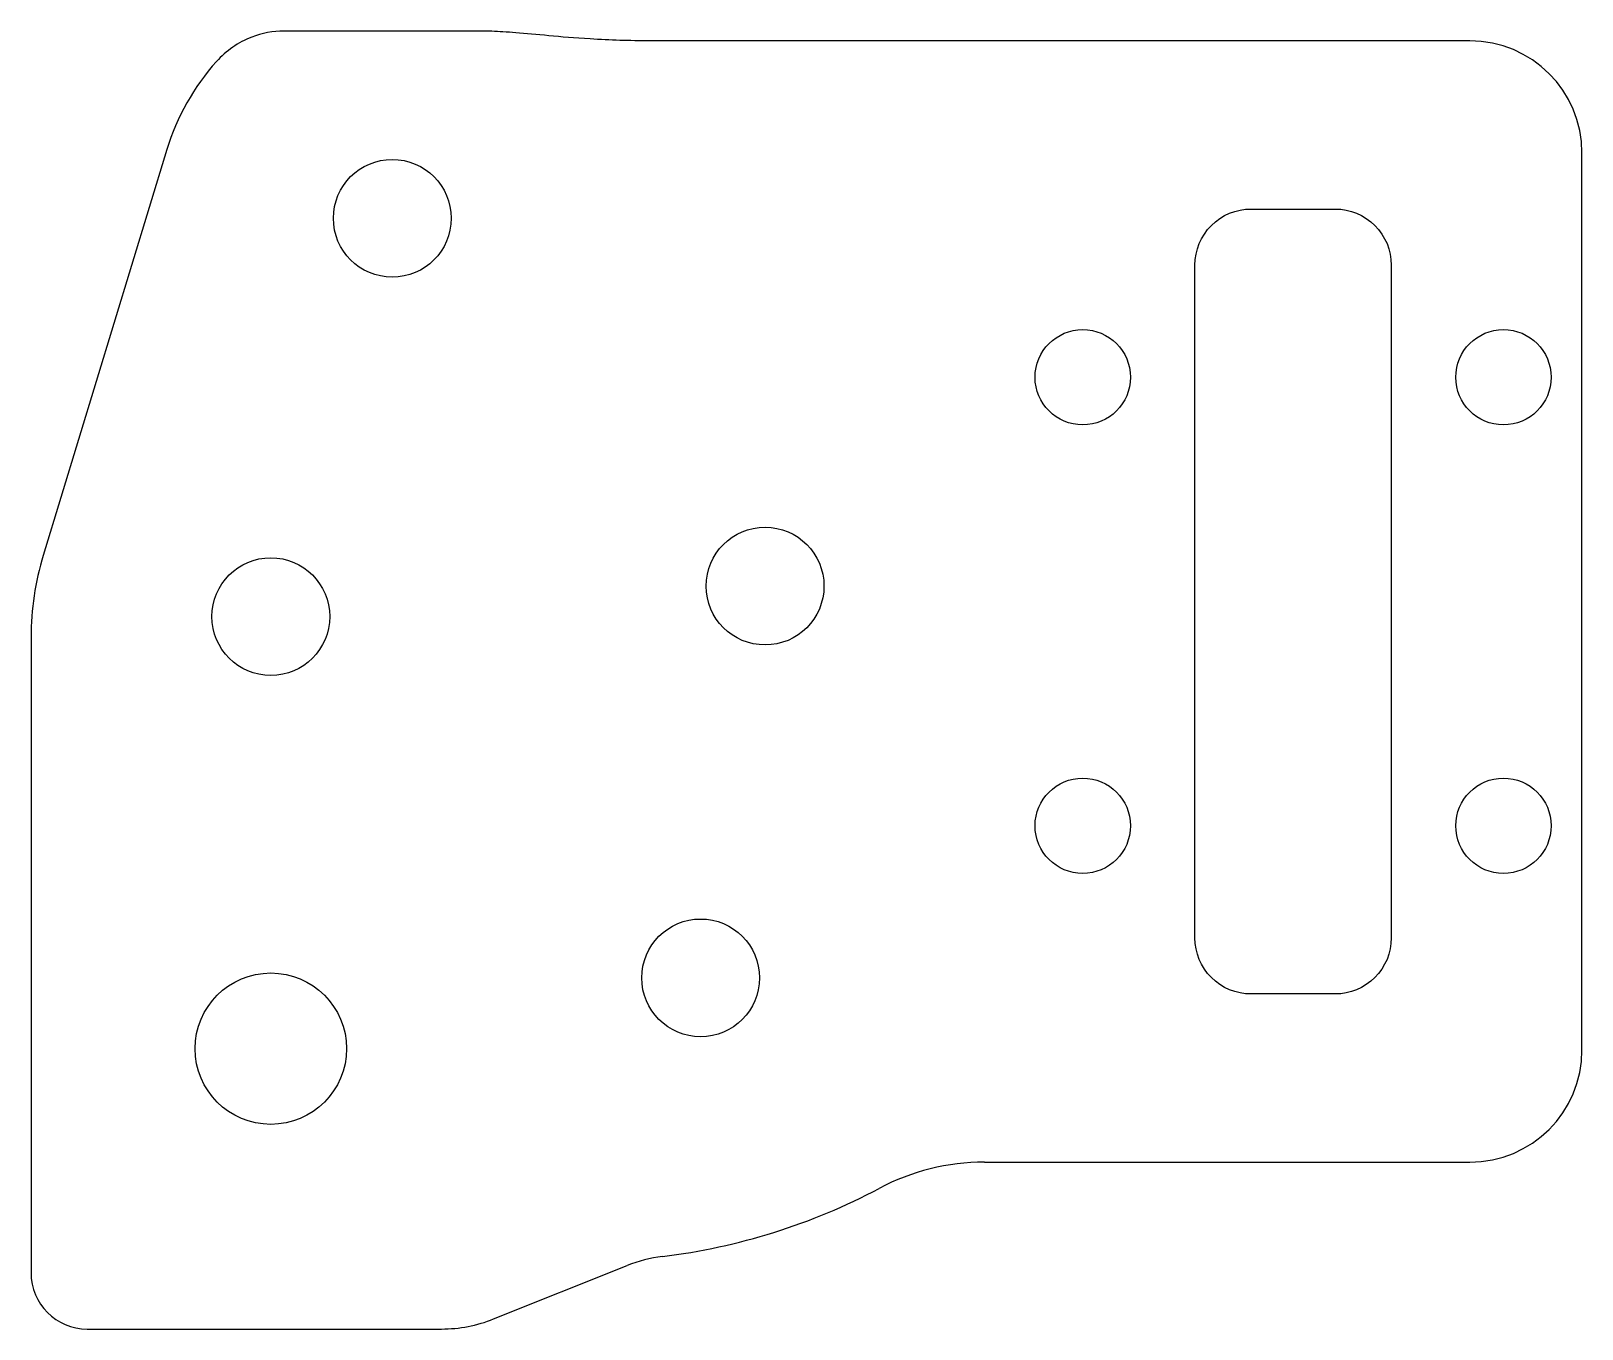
# Model space of a CAD drawing. Header units: millimetres. Extents: x -195 to -139.7, y -294.5 to -248.2.
import ezdxf

# ---------------------------------------------------------------- set-up
doc = ezdxf.new("R2010")
doc.units = ezdxf.units.MM
doc.layers.get('0').update_dxf_attribs({"linetype": 'CONTINUOUS'})

msp = doc.modelspace()

# ---------------------------------------------------------------- linework, layer by layer
for p, q in [((-179.209, -248.157), (-185.976, -248.157)), ((-143.7, -248.506), (-172.949, -248.506)), ((-190.155, -252.387), (-194.566, -266.859)), ((-139.7, -284.506), (-139.7, -252.506)), ((-195, -269.774), (-195, -292.456)), ((-161.005, -288.506), (-143.7, -288.506)), ((-178.505, -294.097), (-173.746, -292.191)), ((-193, -294.456), (-180.364, -294.456))]:
    msp.add_line(p, q)
msp.add_lwpolyline([(-148.5, -282.506), (-151.5, -282.506, -0.414214), (-153.5, -280.506), (-153.5, -256.506, -0.414214), (-151.5, -254.506), (-148.5, -254.506, -0.414214), (-146.5, -256.506), (-146.5, -280.506, -0.414214)], format="xyb", close=True)
for centre, radius in [((-182.12, -254.836), 2.1), ((-157.5, -260.506), 1.7), ((-142.5, -260.506), 1.7), ((-168.827, -267.956), 2.1), ((-186.45, -269.044), 2.1), ((-157.5, -276.506), 1.7), ((-142.5, -276.506), 1.7), ((-171.125, -281.931), 2.1), ((-186.45, -284.456), 2.7)]:
    msp.add_circle(centre, radius)
for centre, radius, start, end in [((-143.7, -252.506), 4, 0, 90), ((-182.12, -254.836), 8.4, 138.2489, 163.0508), ((-185, -269.774), 10, 163.0508, 180), ((-143.7, -284.506), 4, 270, 360), ((-161.005, -296.506), 8, 90, 117.9589), ((-175.164, -269.831), 22.2, 276.9207, 297.9589), ((-171.887, -296.832), 5, 96.9207, 111.8282), ((-193, -292.456), 2, 180, 270), ((-180.364, -289.456), 5, 270, 291.8282)]:
    msp.add_arc(centre, radius, start, end)
for points, knots in [([(-185.976, -248.156), (-186.37, -248.155), (-186.765, -248.234), (-187.37, -248.469), (-187.597, -248.589), (-188.02, -248.879), (-188.215, -249.05), (-188.387, -249.242)], [0, 0, 0, 0, 0.1184175, 0.1184175, 0.1947404, 0.1947404, 0.2719797, 0.2719797, 0.2719797, 0.2719797]), ([(-172.949, -248.506), (-173.65, -248.506), (-174.361, -248.482), (-176.168, -248.372), (-177, -248.274), (-177.869, -248.203), (-178.019, -248.193), (-178.306, -248.177), (-178.436, -248.171), (-178.663, -248.164), (-178.758, -248.162), (-178.972, -248.158), (-179.09, -248.157), (-179.209, -248.157)], [0, 0, 0, 0, 0.2101285, 0.2101285, 0.543813, 0.543813, 0.615823, 0.615823, 0.6766146, 0.6766146, 0.720712, 0.720712, 0.7754569, 0.7754569, 0.7754569, 0.7754569])]:
    msp.add_open_spline(points, degree=3, knots=knots)

doc.saveas('drawing.dxf')
